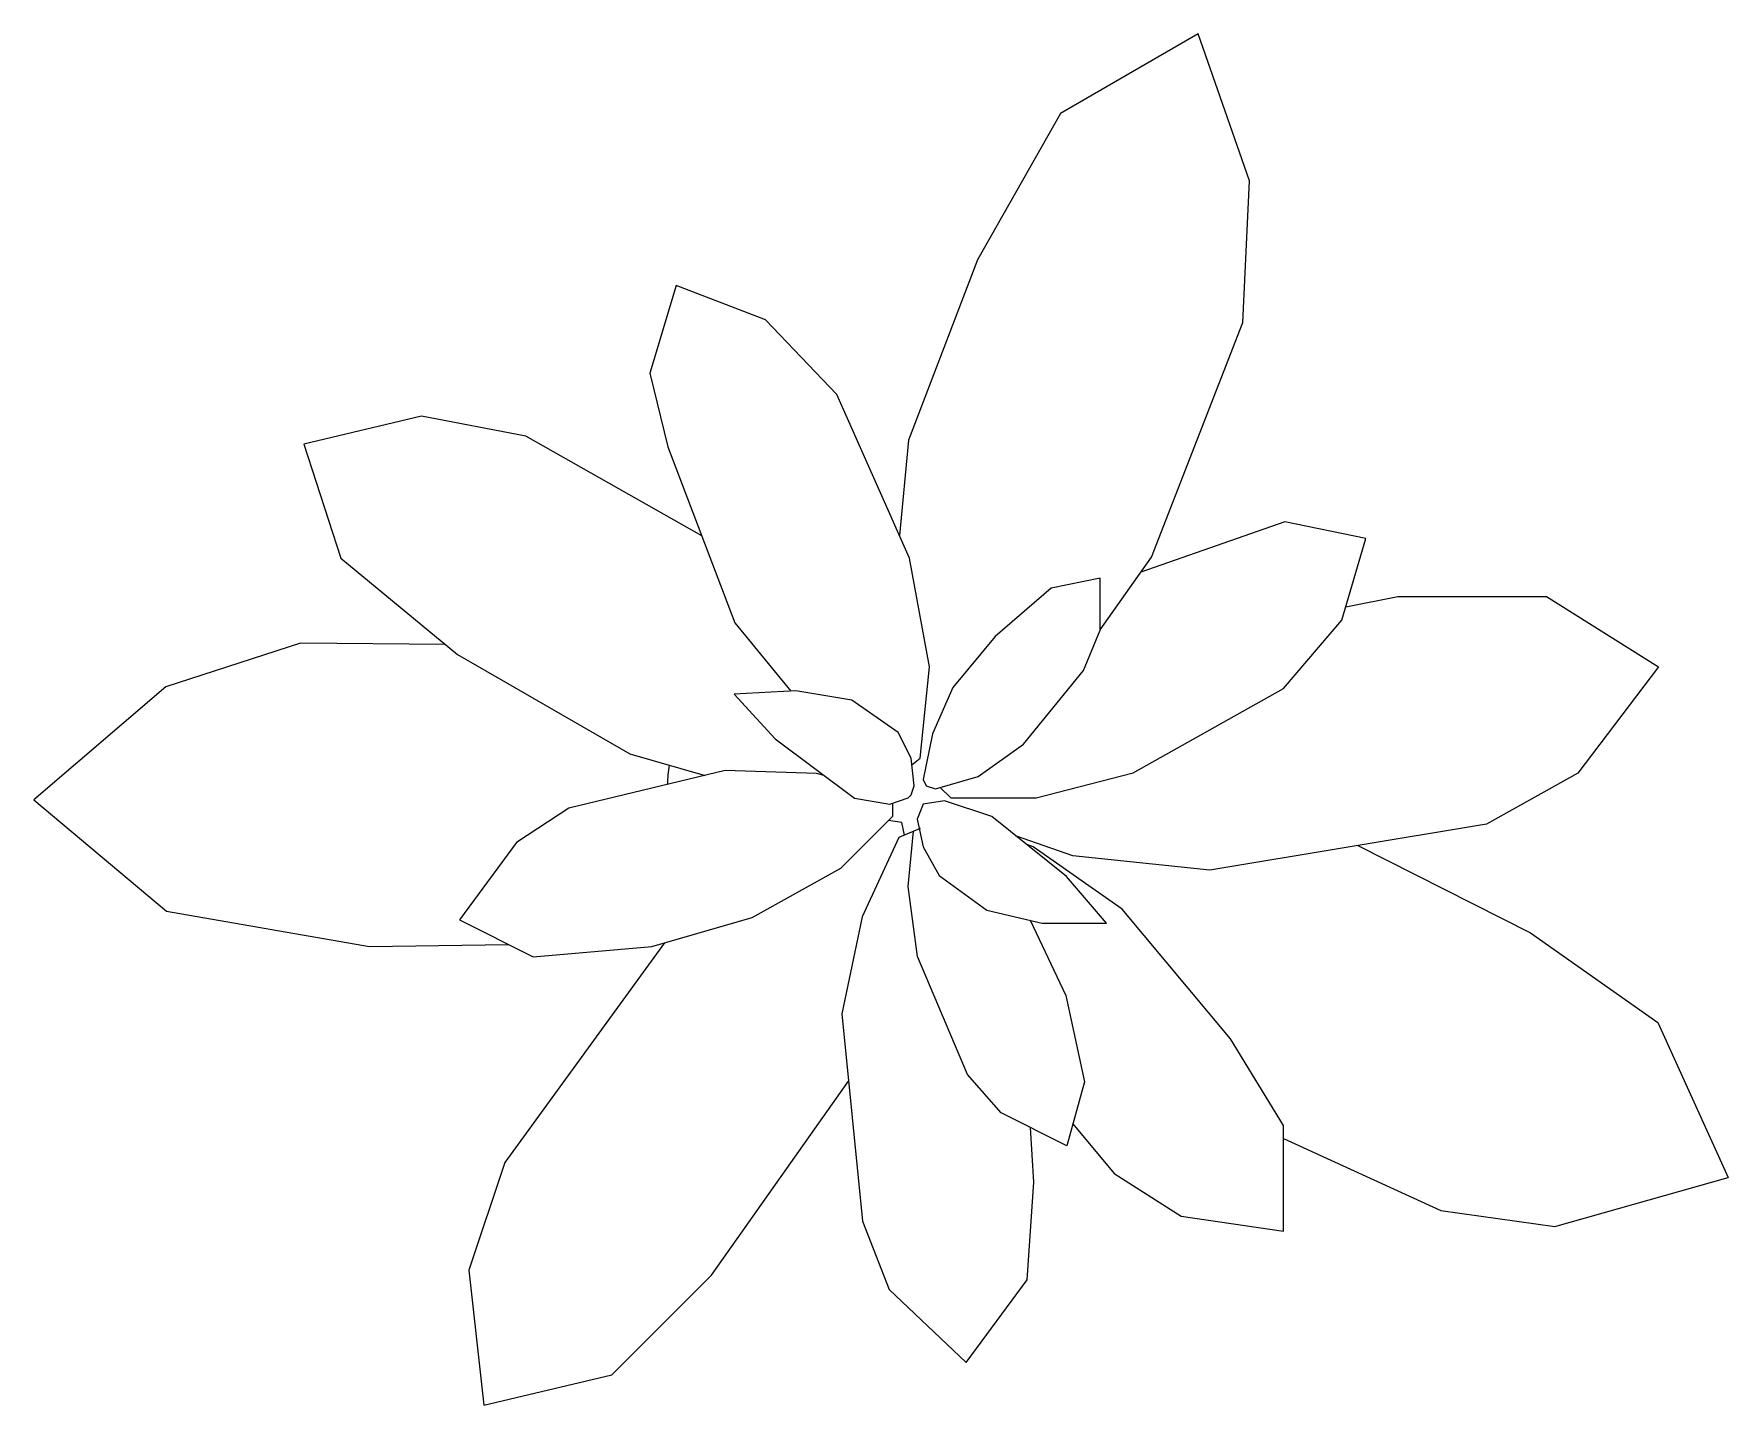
# Model space of a CAD drawing. Header units: millimetres. Extents: x 401.83 to 403.26, y 2589.42 to 2590.57.
import ezdxf

# ---------------------------------------------------------------- set-up
doc = ezdxf.new("R2010")
doc.units = ezdxf.units.MM
doc.header["$LTSCALE"] = 10
doc.layers.add('Vegetais', color=94, linetype='Continuous')

msp = doc.modelspace()

# ---------------------------------------------------------------- linework, layer by layer
at = {"layer": 'Vegetais'}
for p, q in [((402.8126, 2590.5701), (402.6971, 2590.5032)), ((402.8558, 2590.4466), (402.8126, 2590.5701)), ((402.6971, 2590.5032), (402.6274, 2590.3802)), ((402.8504, 2590.3276), (402.8558, 2590.4466)), ((402.6274, 2590.3802), (402.5693, 2590.2287)), ((402.3741, 2590.3588), (402.3522, 2590.285)), ((402.4492, 2590.3299), (402.3741, 2590.3588)), ((402.5091, 2590.2672), (402.4492, 2590.3299)), ((402.7735, 2590.1303), (402.8504, 2590.3276)), ((402.3522, 2590.285), (402.3673, 2590.2232)), ((402.5703, 2590.1295), (402.5091, 2590.2672)), ((402.1603, 2590.2488), (402.0613, 2590.2255)), ((402.248, 2590.2322), (402.1603, 2590.2488)), ((402.3957, 2590.1483), (402.248, 2590.2322)), ((402.5693, 2590.2287), (402.5618, 2590.1486)), ((402.0613, 2590.2255), (402.0924, 2590.1295)), ((402.3673, 2590.2232), (402.4235, 2590.0752)), ((402.8855, 2590.1602), (402.7646, 2590.1177)), ((402.9535, 2590.146), (402.8855, 2590.1602)), ((402.9335, 2590.0774), (402.9535, 2590.146)), ((402.0924, 2590.1295), (402.1904, 2590.0486)), ((402.5869, 2590.0384), (402.5703, 2590.1295)), ((402.7305, 2590.0695), (402.7735, 2590.1303)), ((402.6892, 2590.1045), (402.6423, 2590.0638)), ((402.7305, 2590.1127), (402.6892, 2590.1045)), ((402.7305, 2590.0691), (402.7305, 2590.1127)), ((402.9368, 2590.0888), (402.9804, 2590.0973)), ((402.9804, 2590.0973), (403.1053, 2590.0973)), ((403.1053, 2590.0973), (403.1996, 2590.0384)), ((402.4235, 2590.0752), (402.4705, 2590.0179)), ((402.8845, 2590.0202), (402.9335, 2590.0774)), ((402.0585, 2590.0583), (401.9454, 2590.0214)), ((402.1803, 2590.057), (402.0585, 2590.0583)), ((402.6423, 2590.0638), (402.6065, 2590.0208)), ((402.7163, 2590.0351), (402.7305, 2590.0691)), ((402.1904, 2590.0486), (402.3354, 2589.9652)), ((402.5792, 2589.9615), (402.5869, 2590.0384)), ((402.6661, 2589.9734), (402.7163, 2590.0351)), ((403.1996, 2590.0384), (403.1316, 2589.9488)), ((401.9454, 2590.0214), (401.8346, 2589.9264)), ((402.4747, 2590.0182), (402.4228, 2590.0153)), ((402.4228, 2590.0153), (402.4574, 2589.9778)), ((402.5219, 2590.0103), (402.4747, 2590.0182)), ((402.6065, 2590.0208), (402.5895, 2589.982)), ((402.7582, 2589.9492), (402.8845, 2590.0202)), ((402.5607, 2589.9832), (402.5219, 2590.0103)), ((402.4574, 2589.9778), (402.5239, 2589.9279)), ((402.5715, 2589.9615), (402.5607, 2589.9832)), ((402.5895, 2589.982), (402.5818, 2589.9435)), ((402.6279, 2589.9461), (402.6661, 2589.9734)), ((402.3354, 2589.9652), (402.3986, 2589.9471)), ((402.5741, 2589.9384), (402.5715, 2589.9615)), ((402.5722, 2589.9558), (402.5792, 2589.9615)), ((402.4154, 2589.9512), (402.2841, 2589.9194)), ((402.492, 2589.9486), (402.4154, 2589.9512)), ((402.4986, 2589.9469), (402.492, 2589.9486)), ((402.5818, 2589.9435), (402.5843, 2589.9384)), ((402.592, 2589.9358), (402.6279, 2589.9461)), ((402.6766, 2589.9281), (402.7582, 2589.9492)), ((403.1316, 2589.9488), (403.055, 2589.9062)), ((402.569, 2589.9281), (402.5715, 2589.9307)), ((402.5715, 2589.9307), (402.5741, 2589.9384)), ((402.5843, 2589.9384), (402.592, 2589.9358)), ((402.596, 2589.937), (402.6049, 2589.9281)), ((401.8346, 2589.9264), (401.9461, 2589.833)), ((402.2841, 2589.9194), (402.2401, 2589.8908)), ((402.5239, 2589.9279), (402.5536, 2589.923)), ((402.5536, 2589.923), (402.569, 2589.9281)), ((402.5561, 2589.9127), (402.5561, 2589.923)), ((402.5818, 2589.923), (402.5766, 2589.9102)), ((402.5997, 2589.9256), (402.5818, 2589.923)), ((402.6393, 2589.9124), (402.5997, 2589.9256)), ((402.6049, 2589.9281), (402.6766, 2589.9281)), ((402.5126, 2589.8692), (402.5561, 2589.9127)), ((402.5638, 2589.9076), (402.5526, 2589.9092)), ((402.5792, 2589.9025), (402.5613, 2589.8948)), ((402.566, 2589.8968), (402.5638, 2589.9076)), ((402.5766, 2589.9102), (402.5818, 2589.8871)), ((402.702, 2589.8622), (402.6393, 2589.9124)), ((403.055, 2589.9062), (402.8226, 2589.8674)), ((402.2401, 2589.8908), (402.1921, 2589.8256)), ((402.5613, 2589.8948), (402.5305, 2589.8281)), ((402.569, 2589.8538), (402.5736, 2589.9001)), ((402.5818, 2589.8871), (402.5952, 2589.8629)), ((402.7074, 2589.8794), (402.6592, 2589.8964)), ((402.6741, 2589.8871), (402.6681, 2589.8893)), ((402.7489, 2589.8347), (402.6741, 2589.8871)), ((402.9468, 2589.8881), (403.092, 2589.8149)), ((402.8226, 2589.8674), (402.7074, 2589.8794)), ((402.4381, 2589.8278), (402.5126, 2589.8692)), ((402.5952, 2589.8629), (402.6353, 2589.8337)), ((402.7356, 2589.823), (402.702, 2589.8622)), ((402.577, 2589.795), (402.569, 2589.8538)), ((401.9461, 2589.833), (402.1166, 2589.8034)), ((402.6353, 2589.8337), (402.6818, 2589.823)), ((402.8399, 2589.7256), (402.7489, 2589.8347)), ((402.1921, 2589.8256), (402.254, 2589.7946)), ((402.3537, 2589.8032), (402.4381, 2589.8278)), ((402.5305, 2589.8281), (402.5133, 2589.7468)), ((402.6716, 2589.8254), (402.7016, 2589.762)), ((402.6818, 2589.823), (402.7356, 2589.823)), ((403.092, 2589.8149), (403.1988, 2589.7394)), ((402.1166, 2589.8034), (402.2331, 2589.8051)), ((402.3643, 2589.8063), (402.2302, 2589.6219)), ((402.254, 2589.7946), (402.3537, 2589.8032)), ((402.619, 2589.6958), (402.577, 2589.795)), ((402.7016, 2589.762), (402.7172, 2589.6895)), ((402.5133, 2589.7468), (402.5307, 2589.5725)), ((403.1988, 2589.7394), (403.258, 2589.6093)), ((402.8843, 2589.6529), (402.8399, 2589.7256)), ((402.4039, 2589.5272), (402.5189, 2589.6902)), ((402.6471, 2589.6635), (402.619, 2589.6958)), ((402.7172, 2589.6895), (402.7023, 2589.6359)), ((402.7023, 2589.6359), (402.6471, 2589.6635)), ((402.6748, 2589.6052), (402.6718, 2589.6511)), ((402.7074, 2589.6543), (402.7423, 2589.6127)), ((402.8843, 2589.5641), (402.8843, 2589.6529)), ((402.8843, 2589.6419), (403.0165, 2589.5816)), ((402.2302, 2589.6219), (402.2, 2589.5314)), ((402.669, 2589.5232), (402.6748, 2589.6052)), ((402.7423, 2589.6127), (402.7984, 2589.5768)), ((403.1124, 2589.5681), (403.258, 2589.6093)), ((402.7984, 2589.5768), (402.8843, 2589.5641)), ((403.0165, 2589.5816), (403.1124, 2589.5681)), ((402.5307, 2589.5725), (402.5532, 2589.515)), ((402.2, 2589.5314), (402.2126, 2589.418)), ((402.3201, 2589.4434), (402.4039, 2589.5272)), ((402.6177, 2589.4539), (402.669, 2589.5232)), ((402.5532, 2589.515), (402.6177, 2589.4539)), ((402.2126, 2589.418), (402.3201, 2589.4434))]:
    msp.add_line(p, q, dxfattribs=at)
msp.add_arc((402.5766, 2589.9281), 0.2102, 172.4345, 176.9296, dxfattribs=at)

doc.saveas('drawing.dxf')
